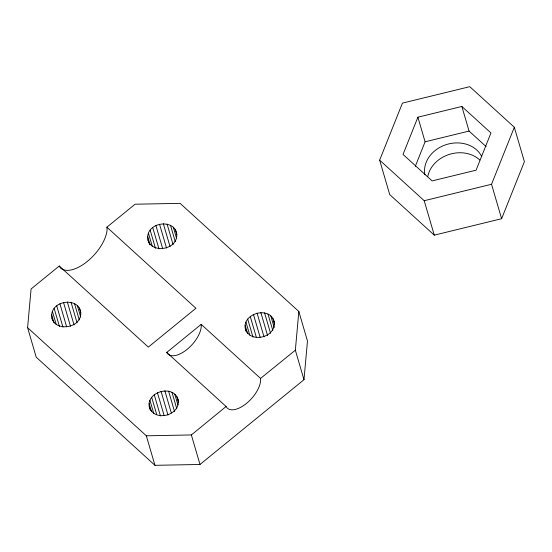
<?xml version="1.0" encoding="UTF-8"?>
<svg xmlns="http://www.w3.org/2000/svg" width="552" height="552" viewBox="0 0 552 552"><rect width="100%" height="100%" fill="white"/><g stroke="black" fill="none" stroke-linecap="round" stroke-linejoin="round"><path stroke-width="0.83" d="M27.6 327.674L31.084 288.972L59.271 266.002L148.315 347.098L195.932 308.285L106.888 227.189L135.074 204.212L180.118 203.357L298.839 311.487L307.471 341.012L303.986 379.707L199.996 464.467L154.96 465.322L36.232 357.199L27.6 327.674L146.328 435.804L154.96 465.322M303.986 379.707L295.354 350.189L298.839 311.487M51.66 314.785C52.84 299.198 81.061 297.128 80.778 314.233C79.605 329.813 51.384 331.883 51.66 314.785L54.061 322.982M147.674 236.525C148.847 220.938 177.068 218.875 176.792 235.973C175.612 251.553 147.391 253.623 147.674 236.525L150.068 244.722M150.323 410.088C142.154 392.306 175.384 382.205 178.558 401.442M246.337 331.828C238.16 314.047 271.398 303.945 274.565 323.182M379.652 160.135L402.436 103.114L469.773 86.678L514.326 127.25L524.4 161.695L501.616 218.716L434.279 235.152L389.719 194.58L379.652 160.135L424.205 200.714L434.279 235.152M417.898 117.203L403.029 154.429L432.112 180.918L476.079 170.182L490.949 132.963L461.865 106.467L417.898 117.203L425.095 141.802L415.283 166.359M501.616 218.716L491.542 184.271L514.326 127.25M146.328 435.804L191.365 434.948L226.099 406.493A23.101 11.426 -47.7 0 0 246.523 403.388A23.101 11.426 -47.7 0 0 260.551 378.417L295.354 350.189M168.657 354.612A23.101 11.426 -47.7 0 1 166.738 352.431L201.19 324.348L260.551 378.417M425.095 141.802L469.055 131.072L486.133 146.618M424.205 200.714L491.542 184.271M166.738 352.431L226.099 406.493M59.271 266.002L60.23 267.692A32.34 16.001 -47.7 0 0 87.395 261.358A32.34 16.001 -47.7 0 0 107.102 229.487L106.888 227.189M245.378 328.55C249.794 344.248 276.973 337.327 274.089 321.54M149.364 406.81C153.787 422.508 180.966 415.58 178.075 399.8M461.865 106.467L469.055 131.072M272.902 318.552L274.585 324.293M270.825 316.006L274.178 327.488M267.989 314.074L272.785 330.475M264.587 312.887L270.583 333.394M260.861 312.535L267.575 335.499M257.053 313.032L264.008 336.817M253.43 314.35L260.144 337.313M250.235 316.393L256.466 337.72M247.689 319.028L252.961 337.072M245.957 322.071L249.794 335.195M245.171 325.321L247.572 333.525M175.405 229.756L176.84 234.676M173.321 227.21L176.44 237.871M170.485 225.278L175.281 241.679M167.09 224.091L173.08 244.598M163.357 223.739L170.071 246.703M159.549 224.236L166.504 248.02M155.926 225.554L162.64 248.517M152.731 227.596L158.969 248.917M150.185 230.232L155.464 248.276M148.46 233.275L152.297 246.399M149.061 242.742L149.537 244.384M147.874 239.754L148.598 242.211M191.365 434.948L199.996 464.467M176.895 396.812L178.572 402.553M174.811 394.259L177.93 404.926M171.976 392.334L176.771 408.735M168.581 391.147L174.57 411.647M164.848 390.795L171.32 412.937M161.039 391.292L167.994 415.076M157.417 392.61L164.13 415.573M154.222 394.652L160.459 415.973M151.676 397.288L156.713 414.511M149.951 400.331L153.787 413.455M149.164 403.581L151.558 411.778M79.391 308.009L80.834 312.936M77.314 305.463L80.668 316.945M74.479 303.538L79.274 319.939M71.077 302.351L77.073 322.851M67.344 301.999L74.065 324.962M63.542 302.496L70.497 326.28M59.92 303.814L66.633 326.77M56.725 305.856L62.956 327.177M54.172 308.492L59.45 326.536M52.447 311.535L56.283 324.659M51.867 318.014L52.585 320.47M201.19 324.348A23.101 11.426 -47.7 0 1 189.853 346.939A23.101 11.426 -47.7 0 1 169.291 354.984M427.759 176.626A30.029 24.985 -16.3 0 1 449.162 154.443A30.029 24.985 -16.3 0 1 479.785 159.99M424.867 174.777A30.029 24.985 -16.3 0 1 446.285 144.603A30.029 24.985 -16.3 0 1 481.71 156.602"/></g></svg>
